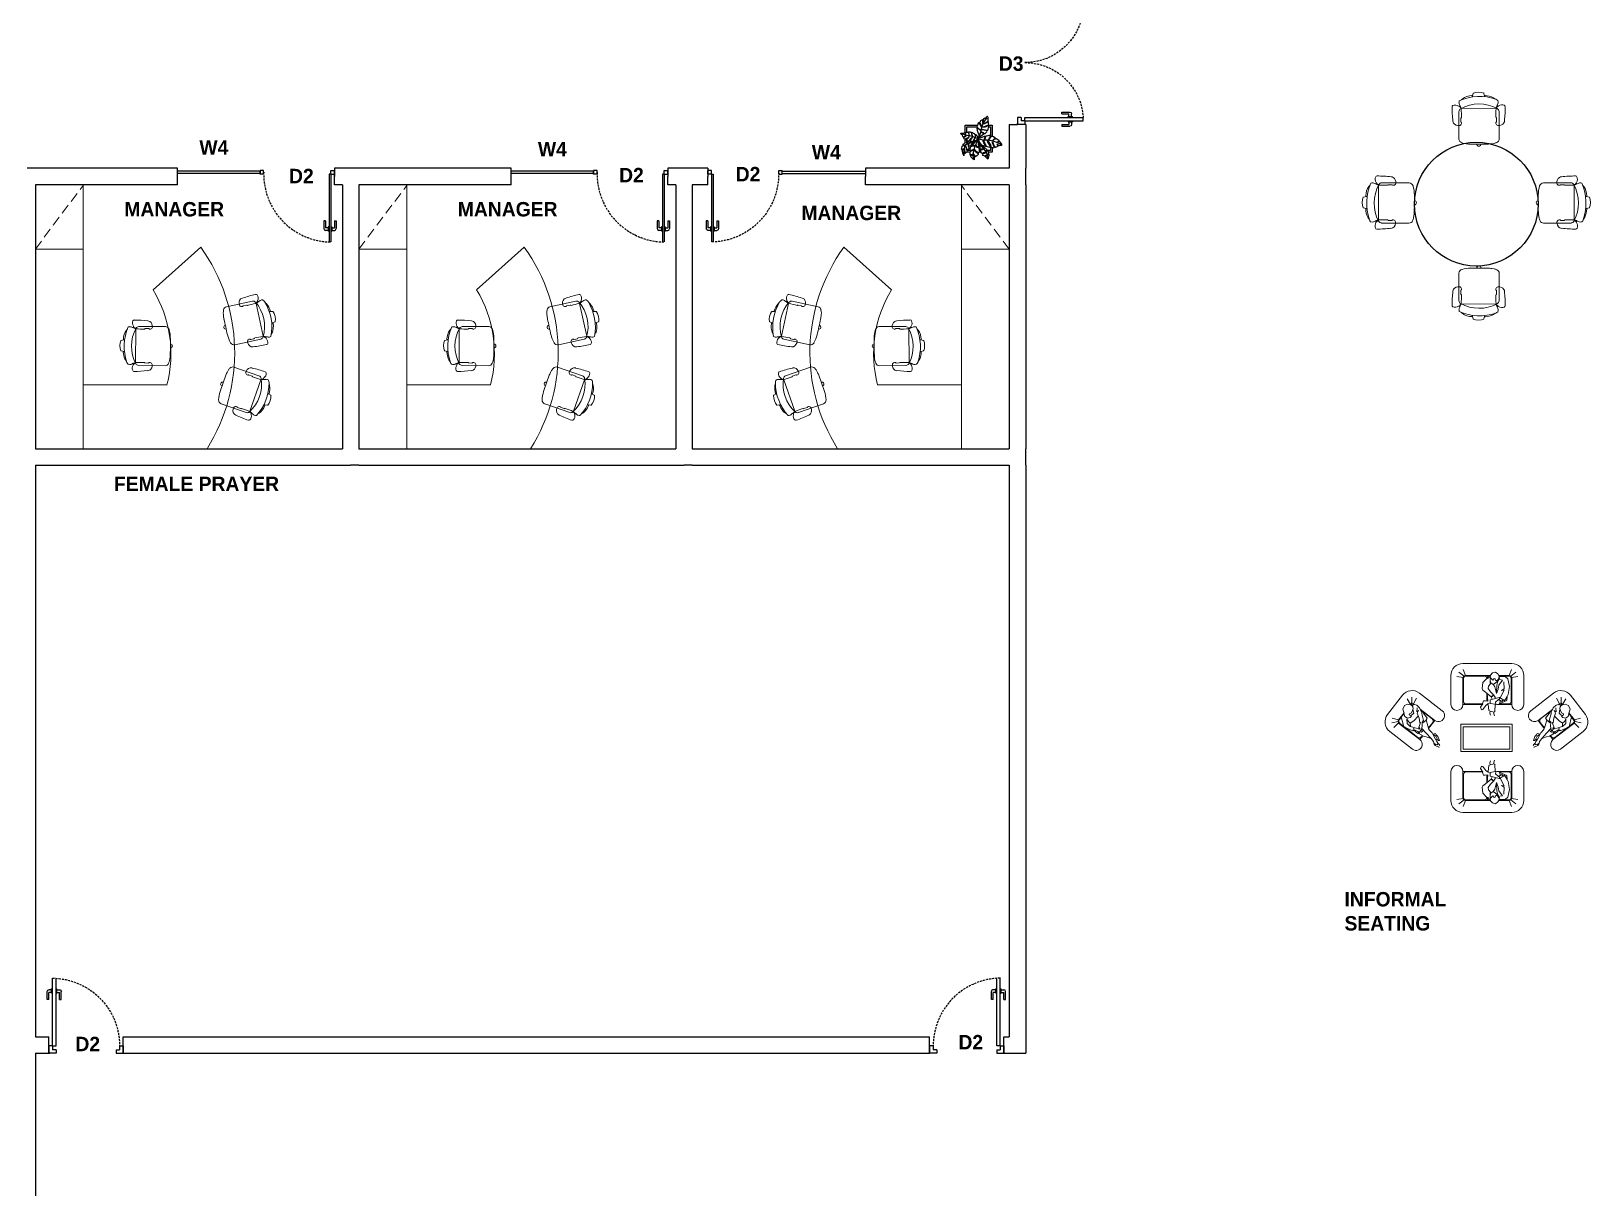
# Model space of a CAD drawing. Header units: inches. Extents: x 478327 to 492265, y -26791 to -22136.
# Drawn here: x 479724 to 480576, y -25721 to -25090 of the extents above; entities that cross this region are included whole.
import ezdxf

# ---------------------------------------------------------------- set-up
doc = ezdxf.new("R2010")
doc.units = ezdxf.units.IN
doc.header["$MEASUREMENT"] = 0
doc.linetypes.add('DASHED', pattern=[0.75, 0.5, -0.25])
doc.linetypes.add('HIDDEN2', pattern=[0.1875, 0.125, -0.0625])
doc.layers.add('000obiecte', color=7, linetype='Continuous', lineweight=5, true_color=0xb6bbaa)
doc.layers.add('A-furniture', color=8, linetype='Continuous', lineweight=9)
doc.layers.add('I-ANNO-TEXT', color=7, linetype='Continuous', lineweight=18)
for name, color, linetype in [('aaaa corp comercial', 7, 'Continuous'), ('Ceco.NET 17', 3, 'Continuous'), ('GLAZING', 4, 'Continuous'), ('I-DOORS', 104, 'Continuous'), ('I-FURN', 1, 'Continuous'), ('I-WALL-IN', 3, 'Continuous')]:
    doc.layers.add(name, color=color, linetype=linetype)
doc.styles.add('MICRO', font='')
doc.styles.get('MICRO').set_extended_font_data('MicrogrammaSSi', bold=True)

# ---------------------------------------------------------------- blocks, each defined once
blk = doc.blocks.new('A$C6A0E07C9')
at = {"layer": 'A-furniture'}
for p, q in [((-0.269, 0.177), (-0.266, 0.205)), ((-0.214, 0.272), (0.118, 0.288)), ((-0.012, 0.242), (-0.025, 0.242)), ((-0.011, 0.243), (-0.012, 0.242)), ((-0.008, 0.248), (-0.011, 0.243)), ((-0.011, 0.243), (-0.011, 0.243)), ((0.038, 0.251), (-0.003, 0.25)), ((0.042, 0.251), (0.045, 0.247)), ((0.045, 0.247), (0.046, 0.246)), ((0.046, 0.246), (0.048, 0.245)), ((0.048, 0.245), (0.048, 0.245)), ((0.159, 0.25), (0.179, -0.167)), ((-0.291, 0.02), (-0.289, 0.029)), ((-0.288, 0.01), (-0.291, 0.02)), ((-0.289, 0.029), (-0.284, 0.038)), ((-0.282, 0.002), (-0.288, 0.01)), ((-0.284, 0.038), (-0.276, 0.044)), ((-0.274, -0.003), (-0.282, 0.002)), ((-0.276, 0.044), (-0.267, 0.046)), ((0.315, 0.121), (0.306, 0.12)), ((0.313, 0.121), (0.347, 0.116)), ((0.315, 0.152), (0.319, 0.129)), ((0.351, 0.113), (0.36, 0.088)), ((0.364, 0.015), (0.358, -0.011)), ((0.36, 0.088), (0.366, 0.051)), ((0.366, 0.051), (0.364, 0.015)), ((-0.264, -0.004), (-0.274, -0.003)), ((0.009, -0.176), (-0.004, -0.177)), ((0.009, -0.176), (0.009, -0.176)), ((0.01, -0.176), (0.009, -0.176)), ((0.013, -0.182), (0.01, -0.176)), ((0.059, -0.18), (0.018, -0.183)), ((0.063, -0.179), (0.066, -0.175)), ((0.066, -0.175), (0.067, -0.174)), ((0.067, -0.174), (0.069, -0.173)), ((0.069, -0.173), (0.069, -0.173)), ((0.296, -0.147), (0.284, -0.159)), ((0.311, -0.022), (0.322, -0.023)), ((0.32, -0.023), (0.355, -0.015)), ((0.355, -0.015), (0.356, -0.013)), ((0.356, -0.013), (0.358, -0.011)), ((-0.189, -0.217), (0.143, -0.2))]:
    blk.add_line(p, q, dxfattribs=at)
for centre, radius, start, end in [((0.594, -0.035), 0.893, 162.1203, 164.4323), ((-0.21, 0.223), 0.0487, 94.526, 161.0109), ((0.027, 0.278), 0.0792, 129.4999, 189.1152), ((-0.022, 0.271), 0.0292, 192.0047, 264.4409), ((0.007, 0.283), 0.0635, 94.0792, 117.5938), ((-0.004, 0.244), 0.00623, 84.8455, 131.3174), ((0.224, -0.892), 1.257, 92.3594, 100.1757), ((0.037, 0.241), 0.0101, 64.5281, 88.6391), ((0.001, 1.553), 1.309, 272.0899, 276.676), ((0.117, 0.241), 0.0463, 34.0902, 88.4441), ((0.149, 0.274), 0.0211, 279.8693, 313.3434), ((-0.249, 0.025), 0.471, 334.5973, 30.9732), ((0.17, 0.245), 0.0129, 130.1366, 158.0173), ((0.187, 0.181), 0.0779, 100.0525, 108.2672), ((0.108, 0.326), 0.0879, 309.6726, 333.0223), ((0.172, 0.345), 0.0192, 28.1256, 89.2436), ((-1.125, 2.793), 2.849, 297.1157, 298.0695), ((-0.92, -0.013), 1.143, 14.0931, 15.0056), ((0.121, 0.323), 0.0749, 330.3794, 24.513), ((0.234, 0.223), 0.0597, 72.5282, 107.7011), ((0.195, 0.222), 0.0806, 25.5198, 45.5387), ((-0.301, 0.026), 0.614, 339.6108, 22.0467), ((0.128, 0.125), 0.189, 8.0925, 40.8276), ((0.182, 0.142), 0.452, 175.5289, 182.0991), ((72.219, 3.627), 72.574, 182.76527, 182.92488), ((0.31, 0.129), 0.0088, 301.088, 3.1667), ((0.347, 0.111), 0.00513, 22.8184, 91.0076), ((0.081, -0.062), 0.341, 182.481, 200.7553), ((-0.186, -0.16), 0.0572, 202.8821, 266.1169), ((0.002, -0.206), 0.0292, 101.2525, 173.6887), ((0.017, -0.177), 0.00623, 234.376, 280.848), ((0.058, -0.17), 0.0101, 277.0543, 301.1654), ((0.152, -1.479), 1.309, 89.0174, 93.6036), ((0.138, -0.155), 0.0449, 276.7939, 330.1521), ((0.172, -0.191), 0.0211, 52.3501, 85.8241), ((0.197, -0.155), 0.0211, 212.6602, 229.0352), ((0.163, -0.292), 0.122, 63.0548, 80.6357), ((0.136, -0.248), 0.0879, 32.6712, 56.0209), ((-0.92, -0.013), 1.143, 350.6964, 351.6126), ((0.324, 0.055), 0.26, 246.1539, 250.8174), ((0.254, -0.14), 0.0518, 269.3553, 293.3788), ((0.116, -0.038), 0.211, 328.6962, 1.8079), ((0.318, -0.031), 0.00903, 2.1237, 63.3709), ((0.052, -0.207), 0.0792, 176.5782, 236.1936), ((0.031, -0.214), 0.0635, 248.0997, 271.6142), ((0.131, 0.976), 1.257, 265.5178, 273.334), ((0.202, -0.26), 0.0192, 276.4498, 337.5679), ((0.149, -0.244), 0.0749, 341.1805, 35.314), ((0.249, -0.153), 0.0392, 254.2998, 275.9911)]:
    blk.add_arc(centre, radius, start, end, dxfattribs=at)
blk = doc.blocks.new('*U145')
at = {"layer": 'A-furniture'}
for p, q in [((2.5, -0.6), (2.5, 0)), ((3.3, -0.6), (0, -0.6)), ((0.8, -0.6), (0.8, -1.65)), ((1.992, -1.476), (2.525, -2.072))]:
    blk.add_line(p, q, dxfattribs=at)
at = {"layer": 'A-furniture', "linetype": 'HIDDEN2'}
blk.add_line((2.5, 0), (3.3, -0.6), dxfattribs=at)
at = {"layer": 'A-furniture'}
for centre, radius, start, end in [((1.189, -0.145), 1.554, 255.5214, 301.111), ((1.204, -0.234), 2.264, 237.868, 305.7215)]:
    blk.add_arc(centre, radius, start, end, dxfattribs=at)
for p, rotation in [((1.323, -1.428), 86.85652716130764), ((0.691, -2.585), 248.0226334994808), ((1.546, -2.651), 279.5773348211345)]:
    blk.add_blockref('A$C6A0E07C9', p, dxfattribs=dict(at, rotation=rotation))
blk = doc.blocks.new('glass doors- 900')
for p, q in [((387070, -14366), (387038, -14366)), ((387081, -14355), (387070, -14355)), ((387070, -14408), (387070, -14355)), ((387081, -15046), (387081, -14225)), ((387102, -15046), (387102, -14226)), ((387102, -14355), (387113, -14355)), ((387113, -14408), (387113, -14355)), ((387113, -14366), (387145, -14366)), ((387017, -14483), (387017, -14387)), ((387038, -14483), (387017, -14483)), ((387038, -14483), (387038, -14398)), ((387070, -14398), (387038, -14398)), ((387081, -14408), (387070, -14408)), ((387102, -14408), (387113, -14408)), ((387113, -14398), (387145, -14398)), ((387145, -14483), (387145, -14398)), ((387145, -14483), (387167, -14483)), ((387167, -14483), (387167, -14387)), ((387038, -15046), (387038, -15093)), ((387081, -15046), (387038, -15046)), ((387081, -15093), (387038, -15093)), ((387081, -15046), (387081, -15093)), ((387081, -15046), (387081, -15093)), ((387081, -15046), (387102, -15046)), ((387895, -15046), (387895, -15093)), ((387895, -15046), (387895, -15093)), ((387895, -15046), (387895, -15046)), ((387895, -15046), (387938, -15046)), ((387895, -15093), (387938, -15093)), ((387938, -15046), (387938, -15093))]:
    blk.add_line(p, q)
for centre, start, end in [((387038, -14387), 90, 180), ((387145, -14387), 0, 90)]:
    blk.add_arc(centre, 21.4, start, end)
at = {"linetype": 'DASHED', "ltscale": 50}
blk.add_arc((387070, -15050), 825, 358.6028, 89.255, dxfattribs=at)
blk = doc.blocks.new('door 1')
for p, q in [((86, 0), (0, 0)), ((0, -90), (0, 0)), ((86, -43), (86, 0)), ((814, 0), (900, 0)), ((814, -43), (814, 0)), ((900, -90), (900, 0)), ((43, -90), (0, -90)), ((86, -43), (43, -43)), ((43, -90), (43, -43)), ((43, -90), (43, -43)), ((43, -90), (43, -911)), ((43, -90), (86, -90)), ((86, -90), (86, -909)), ((814, -43), (857, -43)), ((857, -90), (857, -43)), ((857, -90), (857, -43)), ((857, -90), (900, -90)), ((857, -90), (857, -90)), ((-21, -652), (-21, -749)), ((0, -652), (-21, -652)), ((0, -652), (0, -738)), ((32, -738), (0, -738)), ((32, -727), (32, -781)), ((43, -727), (32, -727)), ((86, -727), (96, -727)), ((96, -727), (96, -781)), ((96, -738), (129, -738)), ((129, -652), (129, -738)), ((129, -652), (150, -652)), ((150, -652), (150, -749)), ((32, -770), (0, -770)), ((43, -781), (32, -781)), ((86, -781), (96, -781)), ((96, -770), (129, -770))]:
    blk.add_line(p, q)
at = {"linetype": 'DASHED', "ltscale": 50}
blk.add_arc((32, -86), 825, 270.745, 1.3972, dxfattribs=at)
for centre, start, end in [((0, -749), 180, 270), ((129, -749), 270, 0)]:
    blk.add_arc(centre, 21.4, start, end)
blk = doc.blocks.new('pivot door')
blk.add_line((-188253, -329835), (-188265, -329835))
at = {"layer": 'I-DOORS', "rotation": 180}
blk.add_blockref('door 1', (-188253, -329835), dxfattribs=at)
blk = doc.blocks.new('solid door-1500')
for p, q in [((410495, -4754), (410495, -4047)), ((410537, -4754), (410537, -4047)), ((411866, -4754), (411866, -4047)), ((411909, -4754), (411909, -4047)), ((410430, -4306), (410430, -4209)), ((410452, -4306), (410430, -4306)), ((410484, -4188), (410452, -4188)), ((410484, -4220), (410452, -4220)), ((410452, -4306), (410452, -4220)), ((410484, -4231), (410484, -4177)), ((410495, -4177), (410484, -4177)), ((410495, -4231), (410484, -4231)), ((410537, -4177), (410548, -4177)), ((410537, -4231), (410548, -4231)), ((410548, -4231), (410548, -4177)), ((410548, -4188), (410580, -4188)), ((410548, -4220), (410580, -4220)), ((410580, -4306), (410580, -4220)), ((410580, -4306), (410602, -4306)), ((410602, -4306), (410602, -4209)), ((411802, -4306), (411802, -4209)), ((411823, -4306), (411802, -4306)), ((411855, -4188), (411823, -4188)), ((411855, -4220), (411823, -4220)), ((411823, -4306), (411823, -4220)), ((411866, -4177), (411855, -4177)), ((411855, -4231), (411855, -4177)), ((411866, -4231), (411855, -4231)), ((411909, -4177), (411920, -4177)), ((411909, -4231), (411920, -4231)), ((411920, -4231), (411920, -4177)), ((411920, -4188), (411952, -4188)), ((411920, -4220), (411952, -4220)), ((411952, -4306), (411952, -4220)), ((411952, -4306), (411973, -4306)), ((411973, -4306), (411973, -4209)), ((410495, -4754), (410452, -4754)), ((410452, -4754), (410452, -4844)), ((410452, -4844), (410464, -4844)), ((410537, -4844), (410452, -4844)), ((410495, -4754), (410537, -4754)), ((410495, -4754), (410495, -4801)), ((410495, -4754), (410495, -4801)), ((410537, -4801), (410495, -4801)), ((410537, -4801), (410537, -4844)), ((411909, -4754), (411866, -4754)), ((411866, -4801), (411866, -4844)), ((411866, -4801), (411909, -4801)), ((411866, -4844), (411952, -4844)), ((411909, -4754), (411909, -4801)), ((411909, -4754), (411909, -4801)), ((411909, -4754), (411952, -4754)), ((411952, -4844), (411940, -4844)), ((411952, -4754), (411952, -4844))]:
    blk.add_line(p, q)
for points in [[(410495, -4047), (410537, -4047)], [(411909, -4047), (411866, -4047)]]:
    blk.add_lwpolyline(points)
at = {"linetype": 'DASHED', "ltscale": 50}
for centre, start, end in [((410495, -4754), 0, 86.5254), ((411909, -4754), 93.4746, 180)]:
    blk.add_arc(centre, 707, start, end, dxfattribs=at)
for centre, start, end in [((410452, -4209), 90, 180), ((410580, -4209), 0, 90), ((411823, -4209), 90, 180), ((411952, -4209), 0, 90)]:
    blk.add_arc(centre, 21.4, start, end)
blk = doc.blocks.new('*U139')
at = {"layer": 'A-furniture'}
for p, q in [((2.5, -0.6), (2.5, 0)), ((3.3, -0.6), (0, -0.6)), ((0.8, -0.6), (0.8, -1.65)), ((1.992, -1.476), (2.525, -2.072))]:
    blk.add_line(p, q, dxfattribs=at)
at = {"layer": 'A-furniture', "linetype": 'HIDDEN2'}
blk.add_line((2.5, 0), (3.3, -0.6), dxfattribs=at)
at = {"layer": 'A-furniture'}
for centre, radius, start, end in [((1.189, -0.145), 1.554, 255.5214, 301.111), ((1.204, -0.234), 2.264, 237.868, 305.7215)]:
    blk.add_arc(centre, radius, start, end, dxfattribs=at)
for p, rotation in [((1.323, -1.428), 86.85652716130764), ((0.691, -2.585), 248.0226334994808), ((1.546, -2.651), 279.5773348211345)]:
    blk.add_blockref('A$C6A0E07C9', p, dxfattribs=dict(at, rotation=rotation))
blk = doc.blocks.new('*U140')
at = {"layer": 'A-furniture'}
for p, q in [((2.5, -0.6), (2.5, 0)), ((3.3, -0.6), (0, -0.6)), ((0.8, -0.6), (0.8, -1.65)), ((1.992, -1.476), (2.525, -2.072))]:
    blk.add_line(p, q, dxfattribs=at)
at = {"layer": 'A-furniture', "linetype": 'HIDDEN2'}
blk.add_line((2.5, 0), (3.3, -0.6), dxfattribs=at)
at = {"layer": 'A-furniture'}
for centre, radius, start, end in [((1.189, -0.145), 1.554, 255.5214, 301.111), ((1.204, -0.234), 2.264, 237.868, 305.7215)]:
    blk.add_arc(centre, radius, start, end, dxfattribs=at)
for p, rotation in [((1.323, -1.428), 86.85652716130764), ((0.691, -2.585), 248.0226334994808), ((1.546, -2.651), 279.5773348211345)]:
    blk.add_blockref('A$C6A0E07C9', p, dxfattribs=dict(at, rotation=rotation))
blk = doc.blocks.new('A$C620D4238')
for p, q in [((0.249, 1.078), (1.254, 1.078)), ((0, 0.232), (0, 0.829)), ((0.252, 0.791), (0.119, 0.811)), ((0.27, 0.816), (0.165, 0.9)), ((0.249, 0.232), (0.249, 0.779)), ((0.299, 0.829), (0.25, 0.954)), ((0.259, 0.292), (0.259, 0.77)), ((0.332, 0.761), (0.297, 0.605)), ((0.299, 0.829), (0.516, 0.829)), ((0.309, 0.819), (0.511, 0.819)), ((0.383, 0.808), (0.332, 0.761)), ((0.502, 0.806), (0.383, 0.808)), ((0.51, 0.816), (0.502, 0.806)), ((0.532, 0.861), (0.51, 0.816)), ((0.581, 0.9), (0.532, 0.861)), ((0.643, 0.882), (0.581, 0.9)), ((0.686, 0.839), (0.643, 0.882)), ((0.69, 0.785), (0.686, 0.839)), ((0.687, 0.829), (1.204, 0.829)), ((0.687, 0.819), (0.692, 0.819)), ((0.768, 0.761), (0.69, 0.785)), ((0.742, 0.769), (0.742, 0.77)), ((0.751, 0.766), (0.751, 0.829)), ((0.751, 0.766), (0.751, 0.779)), ((0.751, 0.766), (0.751, 0.779)), ((0.761, 0.763), (0.761, 0.77)), ((0.842, 0.682), (0.768, 0.761)), ((0.811, 0.819), (1.194, 0.819)), ((0.858, 0.558), (0.842, 0.682)), ((1.204, 0.829), (1.253, 0.954)), ((1.233, 0.816), (1.338, 0.9)), ((1.244, 0.292), (1.244, 0.77)), ((1.251, 0.791), (1.384, 0.811)), ((1.254, 0.232), (1.254, 0.779)), ((1.503, 0.232), (1.503, 0.829)), ((0.297, 0.605), (0.319, 0.435)), ((0.319, 0.435), (0.34, 0.394)), ((0.34, 0.394), (0.352, 0.312)), ((0.739, 0.302), (0.758, 0.458)), ((0.758, 0.458), (0.819, 0.505)), ((0.761, 0.305), (0.761, 0.463)), ((0.819, 0.505), (0.844, 0.527)), ((0.844, 0.527), (0.858, 0.558)), ((0.551, 0.232), (0.249, 0.232)), ((0.502, 0.242), (0.309, 0.242)), ((0.352, 0.312), (0.495, 0.253)), ((0.495, 0.253), (0.506, 0.237)), ((0.506, 0.237), (0.567, 0.23)), ((0.567, 0.23), (0.573, 0.241)), ((0.592, 0.232), (0.568, 0.232)), ((0.573, 0.241), (0.592, 0.235)), ((0.592, 0.232), (0.594, 0.087)), ((0.594, 0.087), (0.616, 0.073)), ((0.616, 0.036), (0.606, 0)), ((0.616, 0.073), (0.616, 0.036)), ((0.689, 0.011), (0.698, 0.054)), ((0.696, 0.093), (0.723, 0.11)), ((0.698, 0.054), (0.696, 0.093)), ((0.723, 0.11), (0.732, 0.232)), ((0.733, 0.249), (0.786, 0.208)), ((0.797, 0.31), (0.739, 0.302)), ((0.755, 0.232), (0.751, 0.232)), ((0.786, 0.208), (0.827, 0.157)), ((0.834, 0.306), (0.797, 0.31)), ((0.827, 0.157), (0.842, 0.13)), ((0.854, 0.255), (0.834, 0.306)), ((0.842, 0.13), (0.875, 0.12)), ((0.846, 0.247), (0.854, 0.255)), ((0.895, 0.173), (0.846, 0.247)), ((1.194, 0.242), (0.849, 0.242)), ((1.254, 0.232), (0.856, 0.232)), ((0.875, 0.12), (0.895, 0.173))]:
    blk.add_line(p, q)
for points in [[(0.413, 0.697), (0.401, 0.554), (0.457, 0.523), (0.407, 0.527), (0.487, 0.37), (0.422, 0.325), (0.45, 0.296), (0.522, 0.337), (0.586, 0.277), (0.575, 0.241)], [(0.491, 0.744), (0.438, 0.734), (0.512, 0.632), (0.53, 0.55), (0.563, 0.456)], [(0.686, 0.781), (0.637, 0.736), (0.616, 0.748), (0.622, 0.761), (0.61, 0.769), (0.592, 0.763), (0.584, 0.732), (0.565, 0.722), (0.532, 0.742), (0.514, 0.779), (0.508, 0.806), (0.504, 0.769), (0.528, 0.718), (0.608, 0.66), (0.645, 0.65), (0.686, 0.685), (0.696, 0.734), (0.686, 0.781)], [(0.532, 0.714), (0.557, 0.632), (0.563, 0.474)], [(0.633, 0.648), (0.594, 0.597), (0.563, 0.456)], [(0.649, 0.343), (0.676, 0.382), (0.62, 0.425), (0.686, 0.495), (0.735, 0.56), (0.731, 0.609), (0.686, 0.658), (0.696, 0.671), (0.692, 0.707)], [(0.42, 0.325), (0.395, 0.31), (0.342, 0.394)], [(0.592, 0.235), (0.692, 0.25), (0.694, 0.327), (0.48, 0.384)], [(0.516, 0.333), (0.489, 0.368)], [(0.758, 0.46), (0.674, 0.388), (0.625, 0.431), (0.581, 0.368)], [(0.497, 0.251), (0.497, 0.284), (0.463, 0.302)], [(0.696, 0.095), (0.614, 0.073)], [(0.731, 0.251), (0.692, 0.263)]]:
    blk.add_lwpolyline(points)
for centre, radius, start, end in [((0.249, 0.829), 0.249, 90, 180), ((1.254, 0.829), 0.249, 360, 90), ((0.299, 0.779), 0.0498, 90, 180), ((0.309, 0.77), 0.0498, 90, 180), ((0.692, 0.77), 0.0498, 0, 90), ((0.811, 0.77), 0.0498, 90, 180), ((1.194, 0.77), 0.0498, 0, 90), ((1.204, 0.779), 0.0498, 0, 90), ((0.124, 0.232), 0.124, 180, 0), ((0.309, 0.292), 0.0498, 180, 270), ((1.194, 0.292), 0.0498, 270, 0), ((1.379, 0.232), 0.124, 180, 360)]:
    blk.add_arc(centre, radius, start, end)
blk = doc.blocks.new('A$C13E519EA')
for p, q in [((0.846, 1), (0.249, 1)), ((0, 0.249), (0, 0.751)), ((0.249, 0.702), (0.124, 0.75)), ((0.199, 0.669), (0.165, 0.608)), ((0.262, 0.73), (0.178, 0.835)), ((0.269, 0.704), (0.199, 0.669)), ((0.249, 0.694), (0.249, 0.751)), ((0.287, 0.748), (0.267, 0.881)), ((0.282, 0.699), (0.269, 0.704)), ((0.312, 0.751), (0.282, 0.699)), ((0.317, 0.691), (0.291, 0.699)), ((0.312, 0.751), (0.299, 0.751)), ((0.36, 0.769), (0.312, 0.751)), ((0.343, 0.669), (0.317, 0.691)), ((0.356, 0.63), (0.343, 0.669)), ((0.351, 0.651), (0.408, 0.604)), ((0.438, 0.765), (0.36, 0.769)), ((0.397, 0.733), (0.443, 0.66)), ((0.512, 0.725), (0.438, 0.765)), ((0.443, 0.66), (0.456, 0.708)), ((0.456, 0.708), (0.469, 0.647)), ((0.846, 0.751), (0.463, 0.751)), ((0.469, 0.647), (0.56, 0.591)), ((0.786, 0.742), (0.482, 0.742)), ((0.538, 0.734), (0.512, 0.725)), ((0.664, 0.608), (0.525, 0.712)), ((0.695, 0.691), (0.538, 0.734)), ((0.699, 0.647), (0.695, 0.691)), ((0.799, 0.573), (0.699, 0.647)), ((0.836, 0.692), (0.836, 0.548)), ((0.846, 0.751), (0.846, 0.542)), ((0.165, 0.608), (0.182, 0.53)), ((0.182, 0.53), (0.252, 0.482)), ((0.249, 0.299), (0.249, 0.484)), ((0.252, 0.482), (0.26, 0.46)), ((0.256, 0.47), (0.308, 0.434)), ((0.26, 0.46), (0.256, 0.382)), ((0.256, 0.382), (0.421, 0.256)), ((0.259, 0.309), (0.259, 0.38)), ((0.308, 0.434), (0.369, 0.443)), ((0.351, 0.534), (0.369, 0.578)), ((0.36, 0.517), (0.351, 0.534)), ((0.369, 0.578), (0.356, 0.63)), ((0.408, 0.525), (0.36, 0.517)), ((0.369, 0.443), (0.404, 0.486)), ((0.43, 0.395), (0.378, 0.417)), ((0.378, 0.417), (0.434, 0.351)), ((0.404, 0.551), (0.395, 0.525)), ((0.408, 0.604), (0.404, 0.551)), ((0.404, 0.486), (0.408, 0.525)), ((0.482, 0.395), (0.43, 0.395)), ((0.434, 0.351), (0.521, 0.343)), ((0.508, 0.478), (0.482, 0.395)), ((0.482, 0.395), (0.521, 0.347)), ((0.525, 0.608), (0.508, 0.478)), ((0.521, 0.343), (0.599, 0.373)), ((0.56, 0.591), (0.634, 0.521)), ((0.599, 0.373), (0.608, 0.343)), ((0.603, 0.365), (0.682, 0.412)), ((0.617, 0.304), (0.617, 0.325)), ((0.617, 0.325), (0.734, 0.321)), ((0.708, 0.356), (0.621, 0.338)), ((0.634, 0.521), (0.643, 0.534)), ((0.643, 0.534), (0.682, 0.412)), ((0.664, 0.56), (0.664, 0.608)), ((0.716, 0.495), (0.664, 0.56)), ((0.699, 0.634), (0.682, 0.556)), ((0.682, 0.412), (0.695, 0.408)), ((0.695, 0.408), (0.686, 0.443)), ((0.686, 0.443), (0.743, 0.399)), ((0.756, 0.347), (0.708, 0.356)), ((0.756, 0.412), (0.716, 0.495)), ((0.751, 0.378), (0.729, 0.373)), ((0.729, 0.373), (0.756, 0.356)), ((0.734, 0.321), (0.738, 0.334)), ((0.738, 0.456), (0.868, 0.434)), ((0.738, 0.334), (0.86, 0.347)), ((0.743, 0.399), (0.756, 0.412)), ((0.777, 0.391), (0.751, 0.378)), ((0.756, 0.356), (0.756, 0.347)), ((0.777, 0.443), (0.782, 0.421)), ((0.782, 0.421), (0.777, 0.391)), ((0.864, 0.53), (0.799, 0.573)), ((0.836, 0.345), (0.836, 0.309)), ((0.846, 0.346), (0.846, 0.249)), ((0.86, 0.347), (0.916, 0.373)), ((0.96, 0.512), (0.864, 0.53)), ((0.868, 0.434), (1.016, 0.409)), ((0.916, 0.373), (0.994, 0.404)), ((0.999, 0.495), (0.96, 0.512)), ((0.994, 0.404), (1.016, 0.408)), ((1.003, 0.525), (0.999, 0.495)), ((0.999, 0.495), (1.094, 0.451)), ((1.024, 0.548), (1.003, 0.525)), ((1.012, 0.504), (1.06, 0.504)), ((1.016, 0.408), (1.09, 0.386)), ((1.051, 0.534), (1.024, 0.548)), ((1.103, 0.525), (1.051, 0.534)), ((1.06, 0.504), (1.12, 0.478)), ((1.09, 0.386), (1.116, 0.369)), ((1.094, 0.451), (1.125, 0.469)), ((1.147, 0.434), (1.094, 0.451)), ((1.177, 0.481), (1.103, 0.525)), ((1.116, 0.369), (1.137, 0.355)), ((1.125, 0.469), (1.16, 0.465)), ((1.137, 0.355), (1.168, 0.343)), ((1.181, 0.417), (1.147, 0.434)), ((1.16, 0.465), (1.177, 0.481)), ((1.168, 0.343), (1.251, 0.365)), ((1.222, 0.413), (1.181, 0.417)), ((1.244, 0.404), (1.222, 0.413)), ((1.251, 0.365), (1.252, 0.371)), ((0.249, 0.299), (0.124, 0.25)), ((0.262, 0.27), (0.178, 0.165)), ((0.287, 0.252), (0.267, 0.119)), ((0.846, 0.249), (0.299, 0.249)), ((0.417, 0.259), (0.309, 0.259)), ((0.421, 0.256), (0.617, 0.304)), ((0.786, 0.259), (0.433, 0.259)), ((0.846, 0), (0.249, 0))]:
    blk.add_line(p, q)
blk.add_lwpolyline([(1.186, 0.408), (1.199, 0.391), (1.194, 0.378), (1.164, 0.369), (1.116, 0.365)])
for centre, radius, start, end in [((0.249, 0.751), 0.249, 90, 180), ((0.846, 0.876), 0.124, 270, 90), ((0.299, 0.702), 0.0498, 90, 180), ((0.309, 0.692), 0.0498, 90, 171.8242), ((0.786, 0.692), 0.0498, 0, 90), ((0.249, 0.249), 0.249, 180, 270), ((0.299, 0.299), 0.0498, 180, 270), ((0.309, 0.309), 0.0498, 180, 270), ((0.786, 0.309), 0.0498, 270, 0), ((0.846, 0.124), 0.124, 270, 90)]:
    blk.add_arc(centre, radius, start, end)
blk = doc.blocks.new('A$C7777126F')
at = {"layer": '000obiecte', "ltscale": 70}
for points in [[(531, -282), (-531, -282), (-531, 282), (531, 282)], [(481, -232), (-481, -232), (-481, 232), (481, 232)]]:
    blk.add_lwpolyline(points, close=True, dxfattribs=at)
for name, p, xscale, yscale, zscale, rotation in [('A$C620D4238', (770, 460), -1000, 1000, 1000, 359.9999999177509), ('A$C13E519EA', (-2194, -288), -1000.00000000018, 1000, 1000, 217.778089326914), ('A$C13E519EA', (2194, -288), 1000.00000000018, 1000.00000000018, 1000.00000000018, 142.2219106730861), ('A$C620D4238', (770, -460), 1000, 1000, 1000, 180.0000000822491)]:
    blk.add_blockref(name, p, dxfattribs=dict(at, xscale=xscale, yscale=yscale, zscale=zscale, rotation=rotation))
blk = doc.blocks.new('Drawing10')
at = {"layer": 'Ceco.NET 17', "color": 7}
for p, q in [((-0.02, 0.263), (-0.059, 0.273)), ((0.029, 0.247), (-0.02, 0.263)), ((0.07, 0.24), (0.029, 0.247)), ((0.103, 0.231), (0.07, 0.24)), ((0.156, 0.21), (0.103, 0.231)), ((0.189, 0.199), (0.156, 0.21))]:
    blk.add_line(p, q, dxfattribs=at)
for points in [[(0.331, 0.528), (0.32, 0.524), (0.312, 0.519), (0.305, 0.512), (0.303, 0.502), (0.302, 0.488), (0.297, 0.489), (0.297, 0.5), (0.294, 0.505), (0.289, 0.504), (0.28, 0.496), (0.271, 0.491), (0.266, 0.483), (0.266, 0.466), (0.266, 0.443), (0.266, 0.43), (0.262, 0.426), (0.26, 0.433), (0.259, 0.456), (0.261, 0.479), (0.255, 0.482), (0.243, 0.473), (0.234, 0.468), (0.226, 0.462), (0.22, 0.453), (0.218, 0.439), (0.225, 0.417), (0.233, 0.398), (0.243, 0.379), (0.242, 0.371), (0.236, 0.375), (0.232, 0.386), (0.223, 0.402), (0.212, 0.423), (0.209, 0.437), (0.198, 0.435), (0.188, 0.417), (0.184, 0.408), (0.18, 0.396), (0.174, 0.372), (0.189, 0.355), (0.203, 0.347), (0.221, 0.334), (0.227, 0.323), (0.23, 0.315), (0.224, 0.319), (0.217, 0.33), (0.2, 0.34), (0.183, 0.352), (0.174, 0.355), (0.174, 0.348), (0.177, 0.325), (0.183, 0.3), (0.19, 0.282), (0.203, 0.266), (0.203, 0.253), (0.194, 0.21), (0.213, 0.227), (0.233, 0.24), (0.269, 0.267), (0.269, 0.27), (0.26, 0.283), (0.237, 0.295), (0.233, 0.306), (0.241, 0.302), (0.265, 0.293), (0.279, 0.277), (0.288, 0.276), (0.289, 0.275), (0.292, 0.278), (0.308, 0.291), (0.319, 0.301), (0.325, 0.309), (0.32, 0.318), (0.302, 0.321), (0.281, 0.325), (0.255, 0.331), (0.243, 0.335), (0.248, 0.336), (0.269, 0.337), (0.297, 0.331), (0.325, 0.325), (0.335, 0.326), (0.341, 0.338), (0.345, 0.361), (0.349, 0.379), (0.349, 0.394), (0.332, 0.39), (0.302, 0.376), (0.276, 0.372), (0.258, 0.37), (0.259, 0.376), (0.278, 0.377), (0.297, 0.384), (0.318, 0.394), (0.338, 0.4), (0.346, 0.41), (0.345, 0.427), (0.343, 0.446), (0.323, 0.442), (0.306, 0.43), (0.285, 0.42), (0.272, 0.42), (0.286, 0.427), (0.309, 0.438), (0.328, 0.452), (0.34, 0.456), (0.34, 0.479), (0.34, 0.499), (0.34, 0.512), (0.336, 0.519)], [(-0.066, 0.275), (-0.059, 0.28), (-0.052, 0.283), (-0.038, 0.283), (-0.021, 0.284), (-0.008, 0.285), (-0.001, 0.28), (0.001, 0.27), (0.005, 0.258), (0.009, 0.257), (0.006, 0.266), (0.004, 0.277), (0.005, 0.287), (0.009, 0.289), (0.02, 0.292), (0.03, 0.295), (0.038, 0.296), (0.048, 0.289), (0.052, 0.271), (0.055, 0.257), (0.057, 0.245), (0.063, 0.247), (0.06, 0.265), (0.055, 0.282), (0.051, 0.293), (0.049, 0.298), (0.052, 0.3), (0.067, 0.298), (0.08, 0.297), (0.093, 0.295), (0.094, 0.279), (0.097, 0.261), (0.102, 0.245), (0.103, 0.236), (0.107, 0.232), (0.109, 0.237), (0.105, 0.253), (0.1, 0.268), (0.099, 0.281), (0.103, 0.293), (0.109, 0.29), (0.118, 0.283), (0.131, 0.278), (0.144, 0.268), (0.147, 0.25), (0.145, 0.229), (0.148, 0.216), (0.151, 0.222), (0.151, 0.232), (0.15, 0.246), (0.151, 0.254), (0.149, 0.261), (0.153, 0.261), (0.16, 0.255), (0.17, 0.243), (0.175, 0.232), (0.184, 0.219), (0.192, 0.204), (0.184, 0.192), (0.172, 0.182), (0.164, 0.173), (0.153, 0.168), (0.138, 0.166), (0.128, 0.169), (0.131, 0.178), (0.139, 0.192), (0.144, 0.201), (0.145, 0.207), (0.136, 0.207), (0.13, 0.198), (0.123, 0.175), (0.119, 0.165), (0.113, 0.16), (0.101, 0.159), (0.086, 0.159), (0.076, 0.16), (0.07, 0.168), (0.077, 0.18), (0.094, 0.197), (0.105, 0.21), (0.108, 0.221), (0.104, 0.225), (0.097, 0.212), (0.086, 0.2), (0.075, 0.19), (0.066, 0.176), (0.059, 0.166), (0.051, 0.163), (0.037, 0.164), (0.027, 0.167), (0.011, 0.182), (0.024, 0.189), (0.046, 0.208), (0.056, 0.22), (0.06, 0.228), (0.061, 0.236), (0.054, 0.234), (0.048, 0.221), (0.034, 0.207), (0.02, 0.2), (0.006, 0.19), (-0.006, 0.192), (-0.016, 0.199), (-0.022, 0.206), (-0.025, 0.215), (-0.009, 0.225), (0.006, 0.233), (0.015, 0.242), (0.01, 0.245), (0, 0.238), (-0.011, 0.232), (-0.025, 0.222), (-0.03, 0.223), (-0.033, 0.231), (-0.041, 0.249), (-0.053, 0.26), (-0.063, 0.271)], [(0.547, 0.11), (0.54, 0.118), (0.532, 0.126), (0.525, 0.137), (0.516, 0.148), (0.509, 0.156), (0.5, 0.156), (0.49, 0.152), (0.48, 0.141), (0.478, 0.146), (0.486, 0.156), (0.5, 0.159), (0.5, 0.166), (0.494, 0.172), (0.48, 0.183), (0.468, 0.192), (0.455, 0.2), (0.441, 0.194), (0.428, 0.187), (0.419, 0.178), (0.411, 0.169), (0.405, 0.172), (0.414, 0.183), (0.423, 0.191), (0.434, 0.198), (0.441, 0.202), (0.446, 0.208), (0.437, 0.213), (0.416, 0.227), (0.401, 0.232), (0.387, 0.234), (0.37, 0.217), (0.362, 0.2), (0.351, 0.184), (0.342, 0.185), (0.354, 0.197), (0.36, 0.213), (0.369, 0.226), (0.376, 0.235), (0.375, 0.241), (0.365, 0.245), (0.35, 0.245), (0.332, 0.242), (0.31, 0.239), (0.301, 0.227), (0.293, 0.205), (0.288, 0.186), (0.284, 0.196), (0.291, 0.218), (0.295, 0.226), (0.297, 0.231), (0.293, 0.234), (0.278, 0.23), (0.257, 0.222), (0.245, 0.217), (0.23, 0.21), (0.219, 0.207), (0.193, 0.203), (0.197, 0.184), (0.202, 0.158), (0.211, 0.143), (0.223, 0.13), (0.23, 0.115), (0.248, 0.106), (0.267, 0.098), (0.294, 0.089), (0.297, 0.095), (0.294, 0.111), (0.284, 0.125), (0.273, 0.14), (0.267, 0.158), (0.267, 0.172), (0.271, 0.174), (0.277, 0.171), (0.277, 0.152), (0.288, 0.135), (0.296, 0.124), (0.305, 0.103), (0.306, 0.087), (0.325, 0.084), (0.344, 0.081), (0.362, 0.076), (0.368, 0.082), (0.366, 0.093), (0.354, 0.119), (0.344, 0.135), (0.336, 0.148), (0.328, 0.168), (0.334, 0.172), (0.346, 0.152), (0.358, 0.13), (0.373, 0.107), (0.377, 0.091), (0.376, 0.078), (0.383, 0.072), (0.403, 0.068), (0.412, 0.067), (0.426, 0.069), (0.43, 0.074), (0.422, 0.085), (0.416, 0.103), (0.405, 0.125), (0.401, 0.139), (0.401, 0.148), (0.407, 0.147), (0.411, 0.135), (0.419, 0.116), (0.427, 0.095), (0.438, 0.082), (0.454, 0.076), (0.462, 0.078), (0.473, 0.085), (0.479, 0.096), (0.47, 0.116), (0.474, 0.124), (0.478, 0.112), (0.485, 0.101), (0.49, 0.094), (0.501, 0.098), (0.515, 0.102), (0.524, 0.106), (0.537, 0.105)], [(-0.02, -0.051), (-0.027, -0.031), (-0.033, -0.013), (-0.042, 0.014), (-0.044, 0.024), (-0.029, 0.039), (-0.019, 0.044), (-0.016, 0.05), (-0.023, 0.049), (-0.034, 0.045), (-0.042, 0.037), (-0.049, 0.037), (-0.053, 0.049), (-0.049, 0.062), (-0.045, 0.089), (-0.037, 0.094), (-0.019, 0.097), (-0.004, 0.096), (0, 0.099), (-0.007, 0.101), (-0.027, 0.105), (-0.039, 0.105), (-0.037, 0.111), (-0.028, 0.119), (-0.014, 0.13), (-0.001, 0.143), (0.017, 0.14), (0.033, 0.129), (0.045, 0.128), (0.038, 0.133), (0.027, 0.138), (0.027, 0.145), (0.037, 0.147), (0.069, 0.152), (0.123, 0.156), (0.151, 0.158), (0.123, 0.138), (0.091, 0.116), (0.071, 0.087), (0.054, 0.088), (0.05, 0.102), (0.057, 0.122), (0.054, 0.125), (0.046, 0.111), (0.044, 0.093), (0.051, 0.08), (0.055, 0.068), (0.049, 0.052), (0.039, 0.035), (0.025, 0.043), (0.021, 0.065), (0.012, 0.088), (0.004, 0.093), (0.009, 0.078), (0.014, 0.06), (0.016, 0.044), (0.023, 0.032), (0.031, 0.023), (0.024, 0.008), (0.015, -0.005), (0.009, -0.013), (0, 0), (-0.004, 0.026), (-0.01, 0.039), (-0.012, 0.029), (-0.007, 0.004), (-0.004, -0.007), (0.003, -0.017), (-0.011, -0.021), (-0.018, -0.023)], [(0.203, 0.147), (0.221, 0.112), (0.237, 0.101), (0.268, 0.081), (0.273, 0.073), (0.272, 0.067), (0.27, 0.056), (0.274, 0.051), (0.278, 0.064), (0.283, 0.071), (0.29, 0.066), (0.298, 0.059), (0.31, 0.052), (0.313, 0.037), (0.311, 0.023), (0.307, 0.007), (0.31, -0.006), (0.316, 0), (0.315, 0.011), (0.318, 0.027), (0.322, 0.035), (0.327, 0.03), (0.335, 0.013), (0.345, -0.005), (0.344, -0.017), (0.333, -0.03), (0.322, -0.044), (0.33, -0.043), (0.337, -0.033), (0.348, -0.031), (0.349, -0.048), (0.344, -0.067), (0.339, -0.086), (0.335, -0.104), (0.312, -0.083), (0.306, -0.071), (0.299, -0.066), (0.302, -0.055), (0.313, -0.049), (0.315, -0.041), (0.306, -0.046), (0.294, -0.053), (0.291, -0.06), (0.279, -0.055), (0.266, -0.047), (0.255, -0.032), (0.269, -0.019), (0.287, -0.014), (0.3, -0.011), (0.299, -0.004), (0.286, -0.007), (0.271, -0.009), (0.256, -0.017), (0.247, -0.019), (0.238, -0.009), (0.233, 0.008), (0.233, 0.019), (0.228, 0.033), (0.237, 0.041), (0.256, 0.042), (0.265, 0.044), (0.264, 0.049), (0.256, 0.047), (0.236, 0.046), (0.228, 0.045), (0.222, 0.073), (0.216, 0.101), (0.206, 0.131)]]:
    blk.add_lwpolyline(points, close=True, dxfattribs=at)
for points in [[(0.206, 0.225), (0.234, 0.312), (0.243, 0.364), (0.261, 0.413), (0.297, 0.476), (0.326, 0.508)], [(0, 0.276), (0, 0.4), (0.182, 0.4)], [(0, 0.23), (0, 0.238)], [(0.025, 0.293), (0.025, 0.375), (0.175, 0.375)], [(0.224, 0.4), (0.232, 0.4)], [(0.237, 0.375), (0.242, 0.375)], [(0.259, 0.375), (0.295, 0.375)], [(0.338, 0.4), (0.4, 0.4), (0.4, 0.232)], [(0.348, 0.375), (0.375, 0.375), (0.375, 0.24)], [(0.375, 0.234), (0.375, 0.222)], [(0.126, 0.15), (0.09, 0.139), (0.044, 0.125), (0.007, 0.107), (-0.008, 0.075), (-0.019, 0.031), (-0.023, -0.012)], [(0, 0.142), (0, 0.191)], [(0.072, 0), (0.018, 0)], [(0.025, 0.19), (0.025, 0.202)], [(0.025, 0.134), (0.025, 0.169)], [(0.025, 0.03), (0.025, 0.042)], [(0.11, 0.025), (0.029, 0.025)], [(0.191, 0.189), (0.191, 0.164), (0.19, 0.141), (0.192, 0.118), (0.197, 0.094), (0.2, 0.079), (0.194, 0.076), (0.179, 0.082), (0.168, 0.093), (0.161, 0.107), (0.154, 0.102), (0.16, 0.091), (0.17, 0.076), (0.189, 0.069), (0.204, 0.057), (0.205, 0.04), (0.208, 0.023), (0.207, 0.007), (0.202, -0.007), (0.191, -0.008), (0.166, 0.008), (0.152, 0.026), (0.139, 0.043), (0.134, 0.037), (0.142, 0.022), (0.155, 0.007), (0.177, -0.01), (0.191, -0.021), (0.193, -0.032), (0.183, -0.043), (0.173, -0.051), (0.157, -0.061), (0.142, -0.052), (0.13, -0.036), (0.12, -0.034), (0.124, -0.043), (0.137, -0.054), (0.149, -0.063), (0.148, -0.067), (0.134, -0.077), (0.132, -0.096), (0.132, -0.113), (0.12, -0.102), (0.105, -0.09), (0.089, -0.075), (0.081, -0.058), (0.084, -0.048), (0.105, -0.042), (0.116, -0.037), (0.111, -0.031), (0.094, -0.037), (0.081, -0.04), (0.072, -0.043), (0.072, -0.025), (0.072, -0.007), (0.072, 0.008), (0.082, 0.015), (0.108, 0.023), (0.117, 0.031), (0.121, 0.039), (0.112, 0.035), (0.102, 0.028), (0.084, 0.025), (0.072, 0.035), (0.072, 0.055), (0.078, 0.07), (0.087, 0.087), (0.099, 0.088), (0.124, 0.093), (0.14, 0.094), (0.135, 0.098), (0.121, 0.099), (0.102, 0.098), (0.098, 0.102), (0.103, 0.108), (0.116, 0.119), (0.13, 0.132), (0.191, 0.189)], [(0.185, 0.178), (0.165, 0.136), (0.14, 0.087), (0.126, 0.037), (0.12, -0.01), (0.114, -0.055), (0.117, -0.082), (0.127, -0.102)], [(0.153, 0.025), (0.14, 0.025)], [(0.179, 0), (0.164, 0)], [(0.235, 0), (0.204, 0)], [(0.231, 0.025), (0.207, 0.025)], [(0.212, 0.19), (0.269, 0.184), (0.331, 0.182), (0.383, 0.173), (0.451, 0.152), (0.511, 0.127), (0.529, 0.115)], [(0.218, 0.108), (0.265, 0.06), (0.283, 0.028), (0.312, -0.014), (0.323, -0.05), (0.331, -0.093)], [(0.315, 0), (0.309, 0)], [(0.318, 0.025), (0.311, 0.025)], [(0.375, 0.099), (0.375, 0.025), (0.33, 0.025)], [(0.4, 0.068), (0.4, 0), (0.342, 0)]]:
    blk.add_lwpolyline(points, dxfattribs=at)
for radius, start, end in [(0.152, 66.8462, 69.1635), (0.152, 207.3985, 208.1983), (0.11, 239.4978, 242.4297), (0.11, 256.133, 263.4421)]:
    blk.add_arc((0.19, 0.193), radius, start, end, dxfattribs=at)

msp = doc.modelspace()

# ---------------------------------------------------------------- linework, layer by layer
at = {"layer": 'GLAZING', "elevation": 6.93}
for points in [[(479848.72, -25165.936), (479803.72, -25165.936)], [(479848.72, -25167.286), (479803.72, -25167.286)], [(479848.72, -25165.936), (479848.72, -25167.286)], [(480030.608, -25165.936), (479985.608, -25165.936)], [(480030.608, -25167.286), (479985.608, -25167.286)], [(480030.608, -25165.936), (480030.608, -25167.286)], [(480133.537, -25165.936), (480178.988, -25165.936)], [(480133.537, -25167.286), (480133.537, -25165.936)], [(480133.537, -25167.286), (480178.988, -25167.286)]]:
    msp.add_lwpolyline(points, dxfattribs=at)
at = {"layer": 'I-FURN'}
msp.add_circle((480512.177, -25183.977, 6.93), 33.75, dxfattribs=at)
at = {"layer": 'I-WALL-IN'}
for p, q in [((480257.376, -25140.518, 6.93), (480261.876, -25140.518, 6.93)), ((480266.376, -25140.518, 6.93), (480261.876, -25140.518, 6.93)), ((479803.72, -25173.396, 6.93), (479803.72, -25168.896, 6.93)), ((479889.22, -25164.396, 6.93), (479889.22, -25168.896, 6.93)), ((479889.22, -25173.396, 6.93), (479889.22, -25167.706, 6.93)), ((479985.608, -25173.396, 6.93), (479985.608, -25168.896, 6.93)), ((480071.108, -25164.396, 6.93), (480071.108, -25168.896, 6.93)), ((480071.108, -25173.396, 6.93), (480071.108, -25168.896, 6.93)), ((480093.037, -25164.396, 6.93), (480093.037, -25168.896, 6.93)), ((480093.037, -25173.396, 6.93), (480093.037, -25168.896, 6.93)), ((480178.988, -25173.396, 6.93), (480178.988, -25168.896, 6.93)), ((480266.376, -25173.396, 6.93), (480266.376, -25164.396, 6.93)), ((480266.376, -25326.396, 6.93), (480266.376, -25317.396, 6.93)), ((479902.599, -25326.396, 6.93), (479898.099, -25326.396, 6.93)), ((480084.488, -25326.396, 6.93), (480079.988, -25326.396, 6.93)), ((479733.536, -25642.746, 6.93), (479733.536, -25638.246, 6.93)), ((479774.036, -25642.746, 6.93), (479774.036, -25638.246, 6.93)), ((480213.951, -25642.746, 6.93), (480213.951, -25638.246, 6.93)), ((480254.451, -25642.746, 6.93), (480254.451, -25638.246, 6.93)), ((479733.536, -25647.246, 6.93), (479733.536, -25642.746, 6.93)), ((479774.036, -25647.246, 6.93), (479774.036, -25642.746, 6.93)), ((480213.951, -25647.246, 6.93), (480213.951, -25642.746, 6.93)), ((480254.451, -25647.246, 6.93), (480254.451, -25642.746, 6.93))]:
    msp.add_line(p, q, dxfattribs=at)
at = {"layer": 'I-WALL-IN', "elevation": 6.93}
for points in [[(480257.376, -25140.518), (480257.376, -25164.396)], [(480266.376, -25140.518), (480266.376, -25164.396)], [(479803.72, -25164.396), (479721.611, -25164.396)], [(479803.72, -25168.896), (479803.72, -25164.396)], [(479985.608, -25164.396), (479889.22, -25164.396)], [(479985.608, -25168.896), (479985.608, -25164.396)], [(480093.037, -25164.396), (480071.108, -25164.396)], [(480257.376, -25164.396), (480178.988, -25164.396)], [(480178.988, -25164.396), (480178.988, -25168.896)], [(479726.111, -25173.396), (479726.111, -25317.396)], [(479803.72, -25173.396), (479726.111, -25173.396)], [(479893.599, -25173.396), (479889.22, -25173.396)], [(479893.599, -25173.396), (479893.599, -25317.396)], [(479985.608, -25173.396), (479902.599, -25173.396)], [(479902.599, -25173.396), (479902.599, -25317.396)], [(480075.488, -25173.396), (480071.108, -25173.396)], [(480075.488, -25173.396), (480075.488, -25317.396)], [(480093.037, -25173.396), (480084.488, -25173.396)], [(480084.488, -25173.396), (480084.488, -25317.396)], [(480257.376, -25173.396), (480178.988, -25173.396)], [(480257.376, -25173.396), (480257.376, -25317.396)], [(480266.376, -25173.396), (480266.376, -25317.396)], [(479726.111, -25317.396), (479893.599, -25317.396)], [(479902.599, -25317.396), (480075.488, -25317.396)], [(480084.488, -25317.396), (480257.376, -25317.396)], [(479726.111, -25326.396), (479898.099, -25326.396)], [(479726.111, -25326.396), (479726.111, -25638.246)], [(479902.599, -25326.396), (480079.988, -25326.396)], [(480084.488, -25326.396), (480257.376, -25326.396)], [(480257.376, -25326.396), (480257.376, -25638.246)], [(480266.376, -25326.396), (480266.376, -25647.246)], [(479726.111, -25638.246), (479733.536, -25638.246)], [(479774.036, -25638.246), (480213.951, -25638.246)], [(480254.451, -25638.246), (480257.376, -25638.246)], [(479726.111, -25647.246), (479733.536, -25647.246)], [(479726.111, -25647.246), (479733.536, -25647.246)], [(479726.111, -25647.246), (479726.111, -25973.889)], [(479774.036, -25647.246), (480213.951, -25647.246)], [(479774.036, -25647.246), (480213.951, -25647.246)], [(480254.451, -25647.246), (480264.576, -25647.246)], [(480254.451, -25647.246), (480266.376, -25647.246)]]:
    msp.add_lwpolyline(points, dxfattribs=at)

# ---------------------------------------------------------------- block references
at = {"yscale": 43.531314665345, "zscale": 43.531314665345}
for name, p, xscale, rotation in [('*U140', (479726.111, -25317.396, 6.93), 43.531314665345, 90.00000000000001), ('*U139', (479902.599, -25317.396, 6.93), 43.531314665345, 90.00000000000001), ('*U145', (480257.376, -25317.396, 6.93), -43.531314665345, 270)]:
    msp.add_blockref(name, p, dxfattribs=dict(at, xscale=xscale, rotation=rotation))
at = {"layer": 'A-furniture'}
for p, xscale, yscale, zscale, rotation in [((480511.982, -25139.407, 6.93), -45.00000000000906, 45, 45, 273.1434728385179), ((480466.513, -25181.638, 6.93), 45.00000000027777, 45.00000000027777, 45.00000000027777, 176.8565271613339), ((480557.84, -25181.638, 6.93), -45.00000000027777, 45, 45, 183.1434728386661), ((480511.982, -25230.734, 6.93), 45.00000000000906, 45.00000000000906, 45.00000000000906, 266.8565271614821)]:
    msp.add_blockref('A$C6A0E07C9', p, dxfattribs=dict(at, xscale=xscale, yscale=yscale, zscale=zscale, rotation=rotation))
at = {"layer": 'aaaa corp comercial', "color": 7, "linetype": 'Continuous', "xscale": -0.02643085346705815, "yscale": 0.02643085346705815, "zscale": 0.02643085346705815, "rotation": 180}
msp.add_blockref('A$C7777126F', (480517.708, -25475.227), dxfattribs=at)
at = {"layer": 'Ceco.NET 17', "xscale": 37.02206043585839, "yscale": 37.02206043585839, "zscale": 37.02206043585839}
msp.add_blockref('Drawing10', (480233.35, -25155.65, 3.422), dxfattribs=at)
at = {"layer": 'GLAZING', "rotation": 180}
for p, xscale, yscale, zscale in [((497305.93, -25844.754, 6.93), 0.04500000025145709, 0.04500000025145709, 0.04500000025145709), ((497487.818, -25844.754, 6.93), 0.04500000025145709, 0.04500000025145709, 0.04500000025145709), ((462676.327, -25844.754, 6.93), -0.04500000025145709, 0.04499999998952262, 0.04499999999999744)]:
    msp.add_blockref('glass doors- 900', p, dxfattribs=dict(at, xscale=xscale, yscale=yscale, zscale=zscale))
at = {"layer": 'I-DOORS', "xscale": -0.04499999998952262, "yscale": 0.04499999998952262, "zscale": 0.04499999999999744, "rotation": 270}
msp.add_blockref('solid door-1500', (480479.866, -43610.845, 6.93), dxfattribs=at)
at = {"layer": 'I-DOORS'}
for p, xscale, yscale, zscale in [((471262.146, -10804.661, 6.93), -0.04500000025145709, 0.04499999998952262, 0.04499999999999744), ((488725.841, -10804.661, 6.93), 0.04500000025145709, 0.04500000025145709, 0.04500000025145709)]:
    msp.add_blockref('pivot door', p, dxfattribs=dict(at, xscale=xscale, yscale=yscale, zscale=zscale))

# ---------------------------------------------------------------- texts
at = {"layer": 'I-ANNO-TEXT', "char_height": 7.875, "attachment_point": 1, "style": 'MICRO'}
for s, width, insert in [('{\\fBahnschrift Light|b1|i0|c0|p34;D3}', 7.40993, (480251.713, -25103.364, 6.93)), ('{\\fBahnschrift Light|b1|i0|c0|p34;W4}', 7.40993, (479815.586, -25149.095, 6.93)), ('{\\fBahnschrift Light|b1|i0|c0|p34;W4}', 7.40993, (480000.27, -25150.016, 6.93)), ('{\\fBahnschrift Light|b1|i0|c0|p34;W4}', 7.40993, (480149.711, -25151.732, 6.93)), ('{\\fBahnschrift Light|b1|i0|c0|p34;D2}', 7.40993, (480108.167, -25163.67, 6.93)), ('{\\fBahnschrift Light|b1|i0|c0|p34;D2}', 7.40993, (479864.498, -25164.7, 6.93)), ('{\\fBahnschrift Light|b1|i0|c0|p34;D2}', 7.40993, (480044.565, -25164.212, 6.93)), ('{\\fBahnschrift Light|b1|i0|c0|p34;MANAGER }', 7.40993, (479774.671, -25182.82, 6.93)), ('{\\fBahnschrift Light|b1|i0|c0|p34;MANAGER }', 7.40993, (479956.559, -25182.82, 6.93)), ('{\\fBahnschrift Light|b1|i0|c0|p34;MANAGER }', 7.40993, (480144.007, -25184.823, 6.93)), ('{\\fBahnschrift Light|b1|i0|c0|p34;FEMALE PRAYER  }', 3060.25658, (479768.979, -25332.67, 6.93)), ('{\\fBahnschrift Light|b1|i0|c0|p34;INFORMAL SEATING}', 7.40993, (480440.274, -25559.272, 6.93)), ('{\\fBahnschrift Light|b1|i0|c0|p34;D2}', 7.40993, (479747.968, -25638.245, 6.93)), ('{\\fBahnschrift Light|b1|i0|c0|p34;D2}', 7.40993, (480229.677, -25637.255, 6.93))]:
    msp.add_mtext_dynamic_manual_height_columns(s, width=width, gutter_width=1.5, heights=[0], dxfattribs=dict(at, insert=insert))

doc.saveas('drawing.dxf')
